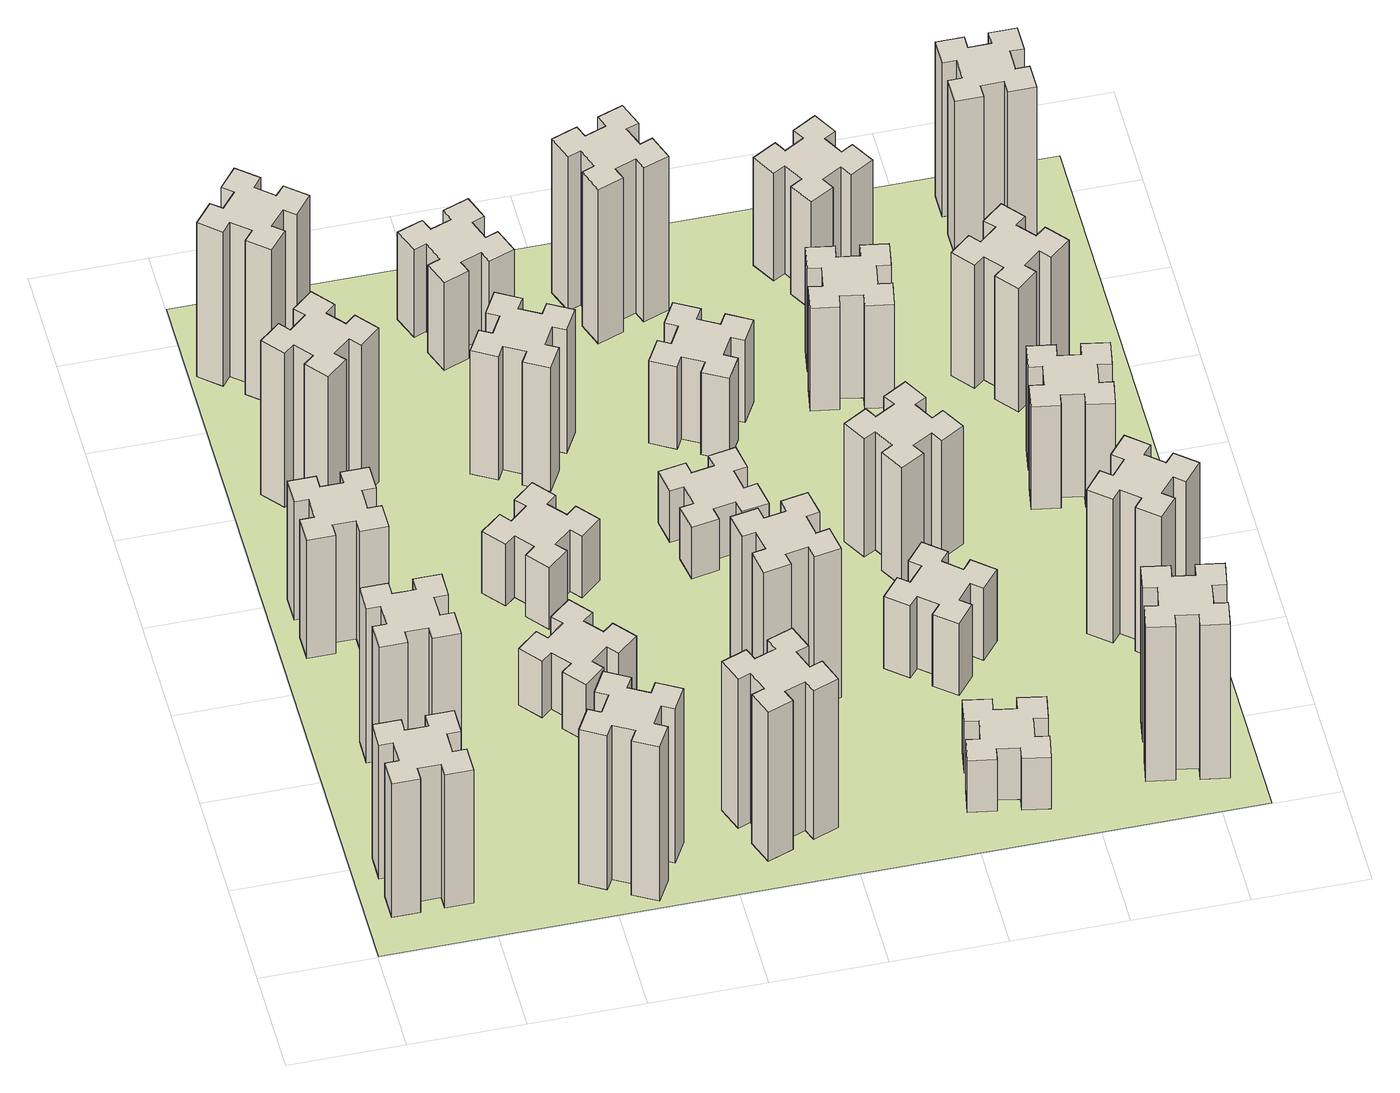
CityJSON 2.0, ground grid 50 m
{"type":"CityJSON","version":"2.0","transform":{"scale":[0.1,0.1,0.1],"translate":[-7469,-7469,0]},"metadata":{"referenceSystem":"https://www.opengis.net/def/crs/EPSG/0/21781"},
"CityObjects":{
"building1":{"type":"Building","attributes":{"class":"1000","function":"1000","usage":"1000","yearOfConstruction":2016,"roofType":"1000","measuredHeight":78,"storeysAboveGround":30,"storeysBelowGround":0},"geometry":[{"type":"Solid","lod":"1","boundaries":[[[[0,1,2,3,4,5,6,7,8,9,10,11,12,13,14,15,16,17,18,19]],[[17,16,20,21]],[[16,15,22,20]],[[15,14,23,22]],[[14,13,24,23]],[[13,12,25,24]],[[12,11,26,25]],[[11,10,27,26]],[[10,9,28,27]],[[9,8,29,28]],[[8,7,30,29]],[[7,6,31,30]],[[6,5,32,31]],[[5,4,33,32]],[[4,3,34,33]],[[3,2,35,34]],[[2,1,36,35]],[[1,0,37,36]],[[0,19,38,37]],[[19,18,39,38]],[[18,17,21,39]],[[24,25,26,27,28,29,30,31,32,33,34,35,36,37,38,39,21,20,22,23]]]]}]},
"building2":{"type":"Building","attributes":{"class":"1000","function":"1000","usage":"1000","yearOfConstruction":2016,"roofType":"1000","measuredHeight":90,"storeysAboveGround":30,"storeysBelowGround":0},"geometry":[{"type":"Solid","lod":"1","boundaries":[[[[40,41,42,43,44,45,46,47,48,49,50,51,52,53,54,55,56,57,58,59]],[[57,56,60,61]],[[56,55,62,60]],[[55,54,63,62]],[[54,53,64,63]],[[53,52,65,64]],[[52,51,66,65]],[[51,50,67,66]],[[50,49,68,67]],[[49,48,69,68]],[[48,47,70,69]],[[47,46,71,70]],[[46,45,72,71]],[[45,44,73,72]],[[44,43,74,73]],[[43,42,75,74]],[[42,41,76,75]],[[41,40,77,76]],[[40,59,78,77]],[[59,58,79,78]],[[58,57,61,79]],[[64,65,66,67,68,69,70,71,72,73,74,75,76,77,78,79,61,60,62,63]]]]}]},
"building3":{"type":"Building","attributes":{"class":"1000","function":"1000","usage":"1000","yearOfConstruction":2016,"roofType":"1000","measuredHeight":69,"storeysAboveGround":30,"storeysBelowGround":0},"geometry":[{"type":"Solid","lod":"1","boundaries":[[[[80,81,82,83,84,85,86,87,88,89,90,91,92,93,94,95,96,97,98,99]],[[97,96,100,101]],[[96,95,102,100]],[[95,94,103,102]],[[94,93,104,103]],[[93,92,105,104]],[[92,91,106,105]],[[91,90,107,106]],[[90,89,108,107]],[[89,88,109,108]],[[88,87,110,109]],[[87,86,111,110]],[[86,85,112,111]],[[85,84,113,112]],[[84,83,114,113]],[[83,82,115,114]],[[82,81,116,115]],[[81,80,117,116]],[[80,99,118,117]],[[99,98,119,118]],[[98,97,101,119]],[[104,105,106,107,108,109,110,111,112,113,114,115,116,117,118,119,101,100,102,103]]]]}]},
"building4":{"type":"Building","attributes":{"class":"1000","function":"1000","usage":"1000","yearOfConstruction":2016,"roofType":"1000","measuredHeight":90,"storeysAboveGround":30,"storeysBelowGround":0},"geometry":[{"type":"Solid","lod":"1","boundaries":[[[[120,121,122,123,124,125,126,127,128,129,130,131,132,133,134,135,136,137,138,139]],[[137,136,140,141]],[[136,135,142,140]],[[135,134,143,142]],[[134,133,144,143]],[[133,132,145,144]],[[132,131,146,145]],[[131,130,147,146]],[[130,129,148,147]],[[129,128,149,148]],[[128,127,150,149]],[[127,126,151,150]],[[126,125,152,151]],[[125,124,153,152]],[[124,123,154,153]],[[123,122,155,154]],[[122,121,156,155]],[[121,120,157,156]],[[120,139,158,157]],[[139,138,159,158]],[[138,137,141,159]],[[144,145,146,147,148,149,150,151,152,153,154,155,156,157,158,159,141,140,142,143]]]]}]},
"building5":{"type":"Building","attributes":{"class":"1000","function":"1000","usage":"1000","yearOfConstruction":2016,"roofType":"1000","measuredHeight":90,"storeysAboveGround":30,"storeysBelowGround":0},"geometry":[{"type":"Solid","lod":"1","boundaries":[[[[160,161,162,163,164,165,166,167,168,169,170,171,172,173,174,175,176,177,178,179]],[[177,176,180,181]],[[176,175,182,180]],[[175,174,183,182]],[[174,173,184,183]],[[173,172,185,184]],[[172,171,186,185]],[[171,170,187,186]],[[170,169,188,187]],[[169,168,189,188]],[[168,167,190,189]],[[167,166,191,190]],[[166,165,192,191]],[[165,164,193,192]],[[164,163,194,193]],[[163,162,195,194]],[[162,161,196,195]],[[161,160,197,196]],[[160,179,198,197]],[[179,178,199,198]],[[178,177,181,199]],[[184,185,186,187,188,189,190,191,192,193,194,195,196,197,198,199,181,180,182,183]]]]}]},
"building6":{"type":"Building","attributes":{"class":"1000","function":"1000","usage":"1000","yearOfConstruction":2016,"roofType":"1000","measuredHeight":90,"storeysAboveGround":30,"storeysBelowGround":0},"geometry":[{"type":"Solid","lod":"1","boundaries":[[[[200,201,202,203,204,205,206,207,208,209,210,211,212,213,214,215,216,217,218,219]],[[217,216,220,221]],[[216,215,222,220]],[[215,214,223,222]],[[214,213,224,223]],[[213,212,225,224]],[[212,211,226,225]],[[211,210,227,226]],[[210,209,228,227]],[[209,208,229,228]],[[208,207,230,229]],[[207,206,231,230]],[[206,205,232,231]],[[205,204,233,232]],[[204,203,234,233]],[[203,202,235,234]],[[202,201,236,235]],[[201,200,237,236]],[[200,219,238,237]],[[219,218,239,238]],[[218,217,221,239]],[[224,225,226,227,228,229,230,231,232,233,234,235,236,237,238,239,221,220,222,223]]]]}]},
"building7":{"type":"Building","attributes":{"class":"1000","function":"1000","usage":"1000","yearOfConstruction":2016,"roofType":"1000","measuredHeight":33,"storeysAboveGround":30,"storeysBelowGround":0},"geometry":[{"type":"Solid","lod":"1","boundaries":[[[[240,241,242,243,244,245,246,247,248,249,250,251,252,253,254,255,256,257,258,259]],[[257,256,260,261]],[[256,255,262,260]],[[255,254,263,262]],[[254,253,264,263]],[[253,252,265,264]],[[252,251,266,265]],[[251,250,267,266]],[[250,249,268,267]],[[249,248,269,268]],[[248,247,270,269]],[[247,246,271,270]],[[246,245,272,271]],[[245,244,273,272]],[[244,243,274,273]],[[243,242,275,274]],[[242,241,276,275]],[[241,240,277,276]],[[240,259,278,277]],[[259,258,279,278]],[[258,257,261,279]],[[264,265,266,267,268,269,270,271,272,273,274,275,276,277,278,279,261,260,262,263]]]]}]},
"building8":{"type":"Building","attributes":{"class":"1000","function":"1000","usage":"1000","yearOfConstruction":2016,"roofType":"1000","measuredHeight":36,"storeysAboveGround":30,"storeysBelowGround":0},"geometry":[{"type":"Solid","lod":"1","boundaries":[[[[280,281,282,283,284,285,286,287,288,289,290,291,292,293,294,295,296,297,298,299]],[[297,296,300,301]],[[296,295,302,300]],[[295,294,303,302]],[[294,293,304,303]],[[293,292,305,304]],[[292,291,306,305]],[[291,290,307,306]],[[290,289,308,307]],[[289,288,309,308]],[[288,287,310,309]],[[287,286,311,310]],[[286,285,312,311]],[[285,284,313,312]],[[284,283,314,313]],[[283,282,315,314]],[[282,281,316,315]],[[281,280,317,316]],[[280,299,318,317]],[[299,298,319,318]],[[298,297,301,319]],[[304,305,306,307,308,309,310,311,312,313,314,315,316,317,318,319,301,300,302,303]]]]}]},
"building9":{"type":"Building","attributes":{"class":"1000","function":"1000","usage":"1000","yearOfConstruction":2016,"roofType":"1000","measuredHeight":87,"storeysAboveGround":30,"storeysBelowGround":0},"geometry":[{"type":"Solid","lod":"1","boundaries":[[[[320,321,322,323,324,325,326,327,328,329,330,331,332,333,334,335,336,337,338,339]],[[337,336,340,341]],[[336,335,342,340]],[[335,334,343,342]],[[334,333,344,343]],[[333,332,345,344]],[[332,331,346,345]],[[331,330,347,346]],[[330,329,348,347]],[[329,328,349,348]],[[328,327,350,349]],[[327,326,351,350]],[[326,325,352,351]],[[325,324,353,352]],[[324,323,354,353]],[[323,322,355,354]],[[322,321,356,355]],[[321,320,357,356]],[[320,339,358,357]],[[339,338,359,358]],[[338,337,341,359]],[[344,345,346,347,348,349,350,351,352,353,354,355,356,357,358,359,341,340,342,343]]]]}]},
"building10":{"type":"Building","attributes":{"class":"1000","function":"1000","usage":"1000","yearOfConstruction":2016,"roofType":"1000","measuredHeight":72,"storeysAboveGround":30,"storeysBelowGround":0},"geometry":[{"type":"Solid","lod":"1","boundaries":[[[[360,361,362,363,364,365,366,367,368,369,370,371,372,373,374,375,376,377,378,379]],[[377,376,380,381]],[[376,375,382,380]],[[375,374,383,382]],[[374,373,384,383]],[[373,372,385,384]],[[372,371,386,385]],[[371,370,387,386]],[[370,369,388,387]],[[369,368,389,388]],[[368,367,390,389]],[[367,366,391,390]],[[366,365,392,391]],[[365,364,393,392]],[[364,363,394,393]],[[363,362,395,394]],[[362,361,396,395]],[[361,360,397,396]],[[360,379,398,397]],[[379,378,399,398]],[[378,377,381,399]],[[384,385,386,387,388,389,390,391,392,393,394,395,396,397,398,399,381,380,382,383]]]]}]},
"building11":{"type":"Building","attributes":{"class":"1000","function":"1000","usage":"1000","yearOfConstruction":2016,"roofType":"1000","measuredHeight":51,"storeysAboveGround":30,"storeysBelowGround":0},"geometry":[{"type":"Solid","lod":"1","boundaries":[[[[400,401,402,403,404,405,406,407,408,409,410,411,412,413,414,415,416,417,418,419]],[[417,416,420,421]],[[416,415,422,420]],[[415,414,423,422]],[[414,413,424,423]],[[413,412,425,424]],[[412,411,426,425]],[[411,410,427,426]],[[410,409,428,427]],[[409,408,429,428]],[[408,407,430,429]],[[407,406,431,430]],[[406,405,432,431]],[[405,404,433,432]],[[404,403,434,433]],[[403,402,435,434]],[[402,401,436,435]],[[401,400,437,436]],[[400,419,438,437]],[[419,418,439,438]],[[418,417,421,439]],[[424,425,426,427,428,429,430,431,432,433,434,435,436,437,438,439,421,420,422,423]]]]}]},
"building12":{"type":"Building","attributes":{"class":"1000","function":"1000","usage":"1000","yearOfConstruction":2016,"roofType":"1000","measuredHeight":87,"storeysAboveGround":30,"storeysBelowGround":0},"geometry":[{"type":"Solid","lod":"1","boundaries":[[[[440,441,442,443,444,445,446,447,448,449,450,451,452,453,454,455,456,457,458,459]],[[457,456,460,461]],[[456,455,462,460]],[[455,454,463,462]],[[454,453,464,463]],[[453,452,465,464]],[[452,451,466,465]],[[451,450,467,466]],[[450,449,468,467]],[[449,448,469,468]],[[448,447,470,469]],[[447,446,471,470]],[[446,445,472,471]],[[445,444,473,472]],[[444,443,474,473]],[[443,442,475,474]],[[442,441,476,475]],[[441,440,477,476]],[[440,459,478,477]],[[459,458,479,478]],[[458,457,461,479]],[[464,465,466,467,468,469,470,471,472,473,474,475,476,477,478,479,461,460,462,463]]]]}]},
"building13":{"type":"Building","attributes":{"class":"1000","function":"1000","usage":"1000","yearOfConstruction":2016,"roofType":"1000","measuredHeight":30,"storeysAboveGround":30,"storeysBelowGround":0},"geometry":[{"type":"Solid","lod":"1","boundaries":[[[[480,481,482,483,484,485,486,487,488,489,490,491,492,493,494,495,496,497,498,499]],[[497,496,500,501]],[[496,495,502,500]],[[495,494,503,502]],[[494,493,504,503]],[[493,492,505,504]],[[492,491,506,505]],[[491,490,507,506]],[[490,489,508,507]],[[489,488,509,508]],[[488,487,510,509]],[[487,486,511,510]],[[486,485,512,511]],[[485,484,513,512]],[[484,483,514,513]],[[483,482,515,514]],[[482,481,516,515]],[[481,480,517,516]],[[480,499,518,517]],[[499,498,519,518]],[[498,497,501,519]],[[504,505,506,507,508,509,510,511,512,513,514,515,516,517,518,519,501,500,502,503]]]]}]},
"building14":{"type":"Building","attributes":{"class":"1000","function":"1000","usage":"1000","yearOfConstruction":2016,"roofType":"1000","measuredHeight":48,"storeysAboveGround":30,"storeysBelowGround":0},"geometry":[{"type":"Solid","lod":"1","boundaries":[[[[520,521,522,523,524,525,526,527,528,529,530,531,532,533,534,535,536,537,538,539]],[[537,536,540,541]],[[536,535,542,540]],[[535,534,543,542]],[[534,533,544,543]],[[533,532,545,544]],[[532,531,546,545]],[[531,530,547,546]],[[530,529,548,547]],[[529,528,549,548]],[[528,527,550,549]],[[527,526,551,550]],[[526,525,552,551]],[[525,524,553,552]],[[524,523,554,553]],[[523,522,555,554]],[[522,521,556,555]],[[521,520,557,556]],[[520,539,558,557]],[[539,538,559,558]],[[538,537,541,559]],[[544,545,546,547,548,549,550,551,552,553,554,555,556,557,558,559,541,540,542,543]]]]}]},
"building15":{"type":"Building","attributes":{"class":"1000","function":"1000","usage":"1000","yearOfConstruction":2016,"roofType":"1000","measuredHeight":90,"storeysAboveGround":30,"storeysBelowGround":0},"geometry":[{"type":"Solid","lod":"1","boundaries":[[[[560,561,562,563,564,565,566,567,568,569,570,571,572,573,574,575,576,577,578,579]],[[577,576,580,581]],[[576,575,582,580]],[[575,574,583,582]],[[574,573,584,583]],[[573,572,585,584]],[[572,571,586,585]],[[571,570,587,586]],[[570,569,588,587]],[[569,568,589,588]],[[568,567,590,589]],[[567,566,591,590]],[[566,565,592,591]],[[565,564,593,592]],[[564,563,594,593]],[[563,562,595,594]],[[562,561,596,595]],[[561,560,597,596]],[[560,579,598,597]],[[579,578,599,598]],[[578,577,581,599]],[[584,585,586,587,588,589,590,591,592,593,594,595,596,597,598,599,581,580,582,583]]]]}]},
"building16":{"type":"Building","attributes":{"class":"1000","function":"1000","usage":"1000","yearOfConstruction":2016,"roofType":"1000","measuredHeight":30,"storeysAboveGround":30,"storeysBelowGround":0},"geometry":[{"type":"Solid","lod":"1","boundaries":[[[[600,601,602,603,604,605,606,607,608,609,610,611,612,613,614,615,616,617,618,619]],[[617,616,620,621]],[[616,615,622,620]],[[615,614,623,622]],[[614,613,624,623]],[[613,612,625,624]],[[612,611,626,625]],[[611,610,627,626]],[[610,609,628,627]],[[609,608,629,628]],[[608,607,630,629]],[[607,606,631,630]],[[606,605,632,631]],[[605,604,633,632]],[[604,603,634,633]],[[603,602,635,634]],[[602,601,636,635]],[[601,600,637,636]],[[600,619,638,637]],[[619,618,639,638]],[[618,617,621,639]],[[624,625,626,627,628,629,630,631,632,633,634,635,636,637,638,639,621,620,622,623]]]]}]},
"building17":{"type":"Building","attributes":{"class":"1000","function":"1000","usage":"1000","yearOfConstruction":2016,"roofType":"1000","measuredHeight":42,"storeysAboveGround":30,"storeysBelowGround":0},"geometry":[{"type":"Solid","lod":"1","boundaries":[[[[640,641,642,643,644,645,646,647,648,649,650,651,652,653,654,655,656,657,658,659]],[[657,656,660,661]],[[656,655,662,660]],[[655,654,663,662]],[[654,653,664,663]],[[653,652,665,664]],[[652,651,666,665]],[[651,650,667,666]],[[650,649,668,667]],[[649,648,669,668]],[[648,647,670,669]],[[647,646,671,670]],[[646,645,672,671]],[[645,644,673,672]],[[644,643,674,673]],[[643,642,675,674]],[[642,641,676,675]],[[641,640,677,676]],[[640,659,678,677]],[[659,658,679,678]],[[658,657,661,679]],[[664,665,666,667,668,669,670,671,672,673,674,675,676,677,678,679,661,660,662,663]]]]}]},
"building18":{"type":"Building","attributes":{"class":"1000","function":"1000","usage":"1000","yearOfConstruction":2016,"roofType":"1000","measuredHeight":69,"storeysAboveGround":30,"storeysBelowGround":0},"geometry":[{"type":"Solid","lod":"1","boundaries":[[[[680,681,682,683,684,685,686,687,688,689,690,691,692,693,694,695,696,697,698,699]],[[697,696,700,701]],[[696,695,702,700]],[[695,694,703,702]],[[694,693,704,703]],[[693,692,705,704]],[[692,691,706,705]],[[691,690,707,706]],[[690,689,708,707]],[[689,688,709,708]],[[688,687,710,709]],[[687,686,711,710]],[[686,685,712,711]],[[685,684,713,712]],[[684,683,714,713]],[[683,682,715,714]],[[682,681,716,715]],[[681,680,717,716]],[[680,699,718,717]],[[699,698,719,718]],[[698,697,701,719]],[[704,705,706,707,708,709,710,711,712,713,714,715,716,717,718,719,701,700,702,703]]]]}]},
"building19":{"type":"Building","attributes":{"class":"1000","function":"1000","usage":"1000","yearOfConstruction":2016,"roofType":"1000","measuredHeight":60,"storeysAboveGround":30,"storeysBelowGround":0},"geometry":[{"type":"Solid","lod":"1","boundaries":[[[[720,721,722,723,724,725,726,727,728,729,730,731,732,733,734,735,736,737,738,739]],[[737,736,740,741]],[[736,735,742,740]],[[735,734,743,742]],[[734,733,744,743]],[[733,732,745,744]],[[732,731,746,745]],[[731,730,747,746]],[[730,729,748,747]],[[729,728,749,748]],[[728,727,750,749]],[[727,726,751,750]],[[726,725,752,751]],[[725,724,753,752]],[[724,723,754,753]],[[723,722,755,754]],[[722,721,756,755]],[[721,720,757,756]],[[720,739,758,757]],[[739,738,759,758]],[[738,737,741,759]],[[744,745,746,747,748,749,750,751,752,753,754,755,756,757,758,759,741,740,742,743]]]]}]},
"building20":{"type":"Building","attributes":{"class":"1000","function":"1000","usage":"1000","yearOfConstruction":2016,"roofType":"1000","measuredHeight":90,"storeysAboveGround":30,"storeysBelowGround":0},"geometry":[{"type":"Solid","lod":"1","boundaries":[[[[760,761,762,763,764,765,766,767,768,769,770,771,772,773,774,775,776,777,778,779]],[[777,776,780,781]],[[776,775,782,780]],[[775,774,783,782]],[[774,773,784,783]],[[773,772,785,784]],[[772,771,786,785]],[[771,770,787,786]],[[770,769,788,787]],[[769,768,789,788]],[[768,767,790,789]],[[767,766,791,790]],[[766,765,792,791]],[[765,764,793,792]],[[764,763,794,793]],[[763,762,795,794]],[[762,761,796,795]],[[761,760,797,796]],[[760,779,798,797]],[[779,778,799,798]],[[778,777,781,799]],[[784,785,786,787,788,789,790,791,792,793,794,795,796,797,798,799,781,780,782,783]]]]}]},
"building21":{"type":"Building","attributes":{"class":"1000","function":"1000","usage":"1000","yearOfConstruction":2016,"roofType":"1000","measuredHeight":63,"storeysAboveGround":30,"storeysBelowGround":0},"geometry":[{"type":"Solid","lod":"1","boundaries":[[[[800,801,802,803,804,805,806,807,808,809,810,811,812,813,814,815,816,817,818,819]],[[817,816,820,821]],[[816,815,822,820]],[[815,814,823,822]],[[814,813,824,823]],[[813,812,825,824]],[[812,811,826,825]],[[811,810,827,826]],[[810,809,828,827]],[[809,808,829,828]],[[808,807,830,829]],[[807,806,831,830]],[[806,805,832,831]],[[805,804,833,832]],[[804,803,834,833]],[[803,802,835,834]],[[802,801,836,835]],[[801,800,837,836]],[[800,819,838,837]],[[819,818,839,838]],[[818,817,821,839]],[[824,825,826,827,828,829,830,831,832,833,834,835,836,837,838,839,821,820,822,823]]]]}]},
"building22":{"type":"Building","attributes":{"class":"1000","function":"1000","usage":"1000","yearOfConstruction":2016,"roofType":"1000","measuredHeight":84,"storeysAboveGround":30,"storeysBelowGround":0},"geometry":[{"type":"Solid","lod":"1","boundaries":[[[[840,841,842,843,844,845,846,847,848,849,850,851,852,853,854,855,856,857,858,859]],[[857,856,860,861]],[[856,855,862,860]],[[855,854,863,862]],[[854,853,864,863]],[[853,852,865,864]],[[852,851,866,865]],[[851,850,867,866]],[[850,849,868,867]],[[849,848,869,868]],[[848,847,870,869]],[[847,846,871,870]],[[846,845,872,871]],[[845,844,873,872]],[[844,843,874,873]],[[843,842,875,874]],[[842,841,876,875]],[[841,840,877,876]],[[840,859,878,877]],[[859,858,879,878]],[[858,857,861,879]],[[864,865,866,867,868,869,870,871,872,873,874,875,876,877,878,879,861,860,862,863]]]]}]},
"building23":{"type":"Building","attributes":{"class":"1000","function":"1000","usage":"1000","yearOfConstruction":2016,"roofType":"1000","measuredHeight":60,"storeysAboveGround":30,"storeysBelowGround":0},"geometry":[{"type":"Solid","lod":"1","boundaries":[[[[880,881,882,883,884,885,886,887,888,889,890,891,892,893,894,895,896,897,898,899]],[[897,896,900,901]],[[896,895,902,900]],[[895,894,903,902]],[[894,893,904,903]],[[893,892,905,904]],[[892,891,906,905]],[[891,890,907,906]],[[890,889,908,907]],[[889,888,909,908]],[[888,887,910,909]],[[887,886,911,910]],[[886,885,912,911]],[[885,884,913,912]],[[884,883,914,913]],[[883,882,915,914]],[[882,881,916,915]],[[881,880,917,916]],[[880,899,918,917]],[[899,898,919,918]],[[898,897,901,919]],[[904,905,906,907,908,909,910,911,912,913,914,915,916,917,918,919,901,900,902,903]]]]}]},
"building24":{"type":"Building","attributes":{"class":"1000","function":"1000","usage":"1000","yearOfConstruction":2016,"roofType":"1000","measuredHeight":72,"storeysAboveGround":30,"storeysBelowGround":0},"geometry":[{"type":"Solid","lod":"1","boundaries":[[[[920,921,922,923,924,925,926,927,928,929,930,931,932,933,934,935,936,937,938,939]],[[937,936,940,941]],[[936,935,942,940]],[[935,934,943,942]],[[934,933,944,943]],[[933,932,945,944]],[[932,931,946,945]],[[931,930,947,946]],[[930,929,948,947]],[[929,928,949,948]],[[928,927,950,949]],[[927,926,951,950]],[[926,925,952,951]],[[925,924,953,952]],[[924,923,954,953]],[[923,922,955,954]],[[922,921,956,955]],[[921,920,957,956]],[[920,939,958,957]],[[939,938,959,958]],[[938,937,941,959]],[[944,945,946,947,948,949,950,951,952,953,954,955,956,957,958,959,941,940,942,943]]]]}]},
"building25":{"type":"Building","attributes":{"class":"1000","function":"1000","usage":"1000","yearOfConstruction":2016,"roofType":"1000","measuredHeight":90,"storeysAboveGround":30,"storeysBelowGround":0},"geometry":[{"type":"Solid","lod":"1","boundaries":[[[[960,961,962,963,964,965,966,967,968,969,970,971,972,973,974,975,976,977,978,979]],[[977,976,980,981]],[[976,975,982,980]],[[975,974,983,982]],[[974,973,984,983]],[[973,972,985,984]],[[972,971,986,985]],[[971,970,987,986]],[[970,969,988,987]],[[969,968,989,988]],[[968,967,990,989]],[[967,966,991,990]],[[966,965,992,991]],[[965,964,993,992]],[[964,963,994,993]],[[963,962,995,994]],[[962,961,996,995]],[[961,960,997,996]],[[960,979,998,997]],[[979,978,999,998]],[[978,977,981,999]],[[984,985,986,987,988,989,990,991,992,993,994,995,996,997,998,999,981,980,982,983]]]]}]},
"landuse1":{"type":"LandUse","attributes":{"name":"plot1","function":"1010"},"geometry":[{"type":"MultiSurface","lod":"1","boundaries":[[[1000,1001,1002,1003]]]}]}
},
"vertices":[
[165,425,0],[165,325,0],[105,325,0],[105,205,0],[225,205,0],[225,265,0],[325,265,0],[325,205,0],[445,205,0],[445,325,0],[385,325,0],[385,425,0],[445,425,0],[445,545,0],[325,545,0],[325,485,0],[225,485,0],[225,545,0],[105,545,0],[105,425,0],[225,485,780],[225,545,780],[325,485,780],[325,545,780],[445,545,780],[445,425,780],[385,425,780],[385,325,780],[445,325,780],[445,205,780],[325,205,780],[325,265,780],[225,265,780],[225,205,780],[105,205,780],[105,325,780],[165,325,780],[165,425,780],[105,425,780],[105,545,780],
[265,1065,0],[265,965,0],[205,965,0],[205,845,0],[325,845,0],[325,905,0],[425,905,0],[425,845,0],[545,845,0],[545,965,0],[485,965,0],[485,1065,0],[545,1065,0],[545,1185,0],[425,1185,0],[425,1125,0],[325,1125,0],[325,1185,0],[205,1185,0],[205,1065,0],[325,1125,900],[325,1185,900],[425,1125,900],[425,1185,900],[545,1185,900],[545,1065,900],[485,1065,900],[485,965,900],[545,965,900],[545,845,900],[425,845,900],[425,905,900],[325,905,900],[325,845,900],[205,845,900],[205,965,900],[265,965,900],[265,1065,900],[205,1065,900],[205,1185,900],
[325,1965,0],[225,1965,0],[225,2025,0],[105,2025,0],[105,1905,0],[165,1905,0],[165,1805,0],[105,1805,0],[105,1685,0],[225,1685,0],[225,1745,0],[325,1745,0],[325,1685,0],[445,1685,0],[445,1805,0],[385,1805,0],[385,1905,0],[445,1905,0],[445,2025,0],[325,2025,0],[385,1905,690],[445,1905,690],[385,1805,690],[445,1805,690],[445,1685,690],[325,1685,690],[325,1745,690],[225,1745,690],[225,1685,690],[105,1685,690],[105,1805,690],[165,1805,690],[165,1905,690],[105,1905,690],[105,2025,690],[225,2025,690],[225,1965,690],[325,1965,690],[325,2025,690],[445,2025,690],
[492,2628,0],[427,2704,0],[473,2743,0],[396,2835,0],[304,2758,0],[343,2712,0],[266,2647,0],[228,2693,0],[136,2616,0],[213,2524,0],[259,2563,0],[323,2486,0],[277,2448,0],[354,2356,0],[446,2433,0],[408,2479,0],[484,2543,0],[523,2497,0],[615,2574,0],[538,2666,0],[484,2543,900],[523,2497,900],[408,2479,900],[446,2433,900],[354,2356,900],[277,2448,900],[323,2486,900],[259,2563,900],[213,2524,900],[136,2616,900],[228,2693,900],[266,2647,900],[343,2712,900],[304,2758,900],[396,2835,900],[473,2743,900],[427,2704,900],[492,2628,900],[538,2666,900],[615,2574,900],
[1214,346,0],[1127,396,0],[1157,448,0],[1053,508,0],[993,404,0],[1045,374,0],[995,287,0],[943,317,0],[883,213,0],[987,153,0],[1017,205,0],[1104,155,0],[1074,103,0],[1178,43,0],[1238,147,0],[1186,177,0],[1236,264,0],[1288,234,0],[1348,338,0],[1244,398,0],[1236,264,900],[1288,234,900],[1186,177,900],[1238,147,900],[1178,43,900],[1074,103,900],[1104,155,900],[1017,205,900],[987,153,900],[883,213,900],[943,317,900],[995,287,900],[1045,374,900],[993,404,900],[1053,508,900],[1157,448,900],[1127,396,900],[1214,346,900],[1244,398,900],[1348,338,900],
[384,3387,0],[308,3452,0],[346,3498,0],[254,3575,0],[177,3483,0],[223,3444,0],[159,3368,0],[113,3406,0],[36,3314,0],[128,3237,0],[166,3283,0],[243,3219,0],[204,3173,0],[296,3096,0],[373,3188,0],[327,3226,0],[392,3303,0],[438,3264,0],[515,3356,0],[423,3433,0],[392,3303,900],[438,3264,900],[327,3226,900],[373,3188,900],[296,3096,900],[204,3173,900],[243,3219,900],[166,3283,900],[128,3237,900],[36,3314,900],[113,3406,900],[159,3368,900],[223,3444,900],[177,3483,900],[254,3575,900],[346,3498,900],[308,3452,900],[384,3387,900],[423,3433,900],[515,3356,900],
[1083,1332,0],[1006,1267,0],[968,1313,0],[876,1236,0],[953,1144,0],[999,1183,0],[1063,1106,0],[1017,1068,0],[1094,976,0],[1186,1053,0],[1148,1099,0],[1224,1163,0],[1263,1117,0],[1355,1194,0],[1278,1286,0],[1232,1248,0],[1167,1324,0],[1213,1363,0],[1136,1455,0],[1044,1378,0],[1167,1324,330],[1213,1363,330],[1232,1248,330],[1278,1286,330],[1355,1194,330],[1263,1117,330],[1224,1163,330],[1148,1099,330],[1186,1053,330],[1094,976,330],[1017,1068,330],[1063,1106,330],[999,1183,330],[953,1144,330],[876,1236,330],[968,1313,330],[1006,1267,330],[1083,1332,330],[1044,1378,330],[1136,1455,330],
[1083,1972,0],[1006,1907,0],[968,1953,0],[876,1876,0],[953,1784,0],[999,1823,0],[1063,1746,0],[1017,1708,0],[1094,1616,0],[1186,1693,0],[1148,1739,0],[1224,1803,0],[1263,1757,0],[1355,1834,0],[1278,1926,0],[1232,1888,0],[1167,1964,0],[1213,2003,0],[1136,2095,0],[1044,2018,0],[1167,1964,360],[1213,2003,360],[1232,1888,360],[1278,1926,360],[1355,1834,360],[1263,1757,360],[1224,1803,360],[1148,1739,360],[1186,1693,360],[1094,1616,360],[1017,1708,360],[1063,1746,360],[999,1823,360],[953,1784,360],[876,1876,360],[968,1953,360],[1006,1907,360],[1083,1972,360],[1044,2018,360],[1136,2095,360],
[1765,496,0],[1671,462,0],[1650,518,0],[1537,477,0],[1579,364,0],[1635,385,0],[1669,291,0],[1613,270,0],[1654,157,0],[1767,199,0],[1746,255,0],[1840,289,0],[1860,233,0],[1973,274,0],[1932,387,0],[1876,366,0],[1842,460,0],[1898,480,0],[1857,593,0],[1744,552,0],[1842,460,870],[1898,480,870],[1876,366,870],[1932,387,870],[1973,274,870],[1860,233,870],[1840,289,870],[1746,255,870],[1767,199,870],[1654,157,870],[1613,270,870],[1669,291,870],[1635,385,870],[1579,364,870],[1537,477,870],[1650,518,870],[1671,462,870],[1765,496,870],[1744,552,870],[1857,593,870],
[1314,2666,0],[1227,2716,0],[1257,2768,0],[1153,2828,0],[1093,2724,0],[1145,2694,0],[1095,2607,0],[1043,2637,0],[983,2533,0],[1087,2473,0],[1117,2525,0],[1204,2475,0],[1174,2423,0],[1278,2363,0],[1338,2467,0],[1286,2497,0],[1336,2584,0],[1388,2554,0],[1448,2658,0],[1344,2718,0],[1336,2584,720],[1388,2554,720],[1286,2497,720],[1338,2467,720],[1278,2363,720],[1174,2423,720],[1204,2475,720],[1117,2525,720],[1087,2473,720],[983,2533,720],[1043,2637,720],[1095,2607,720],[1145,2694,720],[1093,2724,720],[1153,2828,720],[1257,2768,720],[1227,2716,720],[1314,2666,720],[1344,2718,720],[1448,2658,720],
[1125,3456,0],[1031,3422,0],[1010,3478,0],[897,3437,0],[939,3324,0],[995,3345,0],[1029,3251,0],[973,3230,0],[1014,3117,0],[1127,3159,0],[1106,3215,0],[1200,3249,0],[1220,3193,0],[1333,3234,0],[1292,3347,0],[1236,3326,0],[1202,3420,0],[1258,3440,0],[1217,3553,0],[1104,3512,0],[1202,3420,510],[1258,3440,510],[1236,3326,510],[1292,3347,510],[1333,3234,510],[1220,3193,510],[1200,3249,510],[1106,3215,510],[1127,3159,510],[1014,3117,510],[973,3230,510],[1029,3251,510],[995,3345,510],[939,3324,510],[897,3437,510],[1010,3478,510],[1031,3422,510],[1125,3456,510],[1104,3512,510],[1217,3553,510],
[1838,1145,0],[1856,1047,0],[1797,1037,0],[1817,918,0],[1936,939,0],[1925,998,0],[2024,1016,0],[2034,957,0],[2152,977,0],[2131,1096,0],[2072,1085,0],[2055,1184,0],[2114,1194,0],[2093,1312,0],[1975,1291,0],[1985,1232,0],[1887,1215,0],[1877,1274,0],[1758,1253,0],[1779,1135,0],[1887,1215,870],[1877,1274,870],[1985,1232,870],[1975,1291,870],[2093,1312,870],[2114,1194,870],[2055,1184,870],[2072,1085,870],[2131,1096,870],[2152,977,870],[2034,957,870],[2024,1016,870],[1925,998,870],[1936,939,870],[1817,918,870],[1797,1037,870],[1856,1047,870],[1838,1145,870],[1779,1135,870],[1758,1253,870],
[1972,1925,0],[1955,2024,0],[2014,2034,0],[1993,2152,0],[1875,2131,0],[1885,2072,0],[1787,2055,0],[1777,2114,0],[1658,2093,0],[1679,1975,0],[1738,1985,0],[1756,1887,0],[1697,1877,0],[1717,1758,0],[1836,1779,0],[1825,1838,0],[1924,1856,0],[1934,1797,0],[2052,1817,0],[2031,1936,0],[1924,1856,300],[1934,1797,300],[1825,1838,300],[1836,1779,300],[1717,1758,300],[1697,1877,300],[1756,1887,300],[1738,1985,300],[1679,1975,300],[1658,2093,300],[1777,2114,300],[1787,2055,300],[1885,2072,300],[1875,2131,300],[1993,2152,300],[2014,2034,300],[1955,2024,300],[1972,1925,300],[2031,1936,300],[2052,1817,300],
[2026,2497,0],[2076,2584,0],[2128,2554,0],[2188,2658,0],[2084,2718,0],[2054,2666,0],[1967,2716,0],[1997,2768,0],[1893,2828,0],[1833,2724,0],[1885,2694,0],[1835,2607,0],[1783,2637,0],[1723,2533,0],[1827,2473,0],[1857,2525,0],[1944,2475,0],[1914,2423,0],[2018,2363,0],[2078,2467,0],[1944,2475,480],[1914,2423,480],[1857,2525,480],[1827,2473,480],[1723,2533,480],[1783,2637,480],[1835,2607,480],[1885,2694,480],[1833,2724,480],[1893,2828,480],[1997,2768,480],[1967,2716,480],[2054,2666,480],[2084,2718,480],[2188,2658,480],[2128,2554,480],[2076,2584,480],[2026,2497,480],[2078,2467,480],[2018,2363,480],
[1635,3345,0],[1669,3251,0],[1613,3230,0],[1654,3117,0],[1767,3159,0],[1746,3215,0],[1840,3249,0],[1860,3193,0],[1973,3234,0],[1932,3347,0],[1876,3326,0],[1842,3420,0],[1898,3440,0],[1857,3553,0],[1744,3512,0],[1765,3456,0],[1671,3422,0],[1650,3478,0],[1537,3437,0],[1579,3324,0],[1671,3422,900],[1650,3478,900],[1765,3456,900],[1744,3512,900],[1857,3553,900],[1898,3440,900],[1842,3420,900],[1876,3326,900],[1932,3347,900],[1973,3234,900],[1860,3193,900],[1840,3249,900],[1746,3215,900],[1767,3159,900],[1654,3117,900],[1613,3230,900],[1669,3251,900],[1635,3345,900],[1579,3324,900],[1537,3437,900],
[2596,444,0],[2578,345,0],[2519,356,0],[2498,237,0],[2617,217,0],[2627,276,0],[2725,258,0],[2715,199,0],[2833,178,0],[2854,297,0],[2795,307,0],[2812,405,0],[2871,395,0],[2892,513,0],[2774,534,0],[2764,475,0],[2665,492,0],[2676,551,0],[2557,572,0],[2537,454,0],[2665,492,300],[2676,551,300],[2764,475,300],[2774,534,300],[2892,513,300],[2871,395,300],[2812,405,300],[2795,307,300],[2854,297,300],[2833,178,300],[2715,199,300],[2725,258,300],[2627,276,300],[2617,217,300],[2498,237,300],[2519,356,300],[2578,345,300],[2596,444,300],[2537,454,300],[2557,572,300],
[2647,1006,0],[2712,1083,0],[2758,1044,0],[2835,1136,0],[2743,1213,0],[2704,1167,0],[2628,1232,0],[2666,1278,0],[2574,1355,0],[2497,1263,0],[2543,1224,0],[2479,1148,0],[2433,1186,0],[2356,1094,0],[2448,1017,0],[2486,1063,0],[2563,999,0],[2524,953,0],[2616,876,0],[2693,968,0],[2563,999,420],[2524,953,420],[2486,1063,420],[2448,1017,420],[2356,1094,420],[2433,1186,420],[2479,1148,420],[2543,1224,420],[2497,1263,420],[2574,1355,420],[2666,1278,420],[2628,1232,420],[2704,1167,420],[2743,1213,420],[2835,1136,420],[2758,1044,420],[2712,1083,420],[2647,1006,420],[2693,968,420],[2616,876,420],
[2475,1744,0],[2525,1657,0],[2473,1627,0],[2533,1523,0],[2637,1583,0],[2607,1635,0],[2694,1685,0],[2724,1633,0],[2828,1693,0],[2768,1797,0],[2716,1767,0],[2666,1854,0],[2718,1884,0],[2658,1988,0],[2554,1928,0],[2584,1876,0],[2497,1826,0],[2467,1878,0],[2363,1818,0],[2423,1714,0],[2497,1826,690],[2467,1878,690],[2584,1876,690],[2554,1928,690],[2658,1988,690],[2718,1884,690],[2666,1854,690],[2716,1767,690],[2768,1797,690],[2828,1693,690],[2724,1633,690],[2694,1685,690],[2607,1635,690],[2637,1583,690],[2533,1523,690],[2473,1627,690],[2525,1657,690],[2475,1744,690],[2423,1714,690],[2363,1818,690],
[2664,2795,0],[2565,2812,0],[2576,2871,0],[2457,2892,0],[2437,2774,0],[2496,2764,0],[2478,2665,0],[2419,2676,0],[2398,2557,0],[2517,2537,0],[2527,2596,0],[2625,2578,0],[2615,2519,0],[2733,2498,0],[2754,2617,0],[2695,2627,0],[2712,2725,0],[2771,2715,0],[2792,2833,0],[2674,2854,0],[2712,2725,600],[2771,2715,600],[2695,2627,600],[2754,2617,600],[2733,2498,600],[2615,2519,600],[2625,2578,600],[2527,2596,600],[2517,2537,600],[2398,2557,600],[2419,2676,600],[2478,2665,600],[2496,2764,600],[2437,2774,600],[2457,2892,600],[2576,2871,600],[2565,2812,600],[2664,2795,600],[2674,2854,600],[2792,2833,600],
[3504,475,0],[3405,492,0],[3416,551,0],[3297,572,0],[3277,454,0],[3336,444,0],[3318,345,0],[3259,356,0],[3238,237,0],[3357,217,0],[3367,276,0],[3465,258,0],[3455,199,0],[3573,178,0],[3594,297,0],[3535,307,0],[3552,405,0],[3611,395,0],[3632,513,0],[3514,534,0],[3552,405,900],[3611,395,900],[3535,307,900],[3594,297,900],[3573,178,900],[3455,199,900],[3465,258,900],[3367,276,900],[3357,217,900],[3238,237,900],[3259,356,900],[3318,345,900],[3336,444,900],[3277,454,900],[3297,572,900],[3416,551,900],[3405,492,900],[3504,475,900],[3514,534,900],[3632,513,900],
[2716,3347,0],[2666,3434,0],[2718,3464,0],[2658,3568,0],[2554,3508,0],[2584,3456,0],[2497,3406,0],[2467,3458,0],[2363,3398,0],[2423,3294,0],[2475,3324,0],[2525,3237,0],[2473,3207,0],[2533,3103,0],[2637,3163,0],[2607,3215,0],[2694,3265,0],[2724,3213,0],[2828,3273,0],[2768,3377,0],[2694,3265,630],[2724,3213,630],[2607,3215,630],[2637,3163,630],[2533,3103,630],[2473,3207,630],[2525,3237,630],[2475,3324,630],[2423,3294,630],[2363,3398,630],[2467,3458,630],[2497,3406,630],[2584,3456,630],[2554,3508,630],[2658,3568,630],[2718,3464,630],[2666,3434,630],[2716,3347,630],[2768,3377,630],[2828,3273,630],
[3487,1006,0],[3552,1083,0],[3598,1044,0],[3675,1136,0],[3583,1213,0],[3544,1167,0],[3468,1232,0],[3506,1278,0],[3414,1355,0],[3337,1263,0],[3383,1224,0],[3319,1148,0],[3273,1186,0],[3196,1094,0],[3288,1017,0],[3326,1063,0],[3403,999,0],[3364,953,0],[3456,876,0],[3533,968,0],[3403,999,840],[3364,953,840],[3326,1063,840],[3288,1017,840],[3196,1094,840],[3273,1186,840],[3319,1148,840],[3383,1224,840],[3337,1263,840],[3414,1355,840],[3506,1278,840],[3468,1232,840],[3544,1167,840],[3583,1213,840],[3675,1136,840],[3598,1044,840],[3552,1083,840],[3487,1006,840],[3533,968,840],[3456,876,840],
[3267,1856,0],[3365,1838,0],[3355,1779,0],[3473,1758,0],[3494,1877,0],[3435,1887,0],[3452,1985,0],[3511,1975,0],[3532,2093,0],[3414,2114,0],[3404,2055,0],[3305,2072,0],[3316,2131,0],[3197,2152,0],[3177,2034,0],[3236,2024,0],[3218,1925,0],[3159,1936,0],[3138,1817,0],[3257,1797,0],[3218,1925,600],[3159,1936,600],[3236,2024,600],[3177,2034,600],[3197,2152,600],[3316,2131,600],[3305,2072,600],[3404,2055,600],[3414,2114,600],[3532,2093,600],[3511,1975,600],[3452,1985,600],[3435,1887,600],[3494,1877,600],[3473,1758,600],[3355,1779,600],[3365,1838,600],[3267,1856,600],[3257,1797,600],[3138,1817,600],
[3119,2563,0],[3183,2486,0],[3137,2448,0],[3214,2356,0],[3306,2433,0],[3268,2479,0],[3344,2543,0],[3383,2497,0],[3475,2574,0],[3398,2666,0],[3352,2628,0],[3287,2704,0],[3333,2743,0],[3256,2835,0],[3164,2758,0],[3203,2712,0],[3126,2647,0],[3088,2693,0],[2996,2616,0],[3073,2524,0],[3126,2647,720],[3088,2693,720],[3203,2712,720],[3164,2758,720],[3256,2835,720],[3333,2743,720],[3287,2704,720],[3352,2628,720],[3398,2666,720],[3475,2574,720],[3383,2497,720],[3344,2543,720],[3268,2479,720],[3306,2433,720],[3214,2356,720],[3137,2448,720],[3183,2486,720],[3119,2563,720],[3073,2524,720],[2996,2616,720],
[3285,3325,0],[3385,3325,0],[3385,3265,0],[3505,3265,0],[3505,3385,0],[3445,3385,0],[3445,3485,0],[3505,3485,0],[3505,3605,0],[3385,3605,0],[3385,3545,0],[3285,3545,0],[3285,3605,0],[3165,3605,0],[3165,3485,0],[3225,3485,0],[3225,3385,0],[3165,3385,0],[3165,3265,0],[3285,3265,0],[3225,3385,900],[3165,3385,900],[3225,3485,900],[3165,3485,900],[3165,3605,900],[3285,3605,900],[3285,3545,900],[3385,3545,900],[3385,3605,900],[3505,3605,900],[3505,3485,900],[3445,3485,900],[3445,3385,900],[3505,3385,900],[3505,3265,900],[3385,3265,900],[3385,3325,900],[3285,3325,900],[3285,3265,900],[3165,3265,900],
[5,3705,0],[3705,3705,0],[3705,5,0],[5,5,0]
]}
